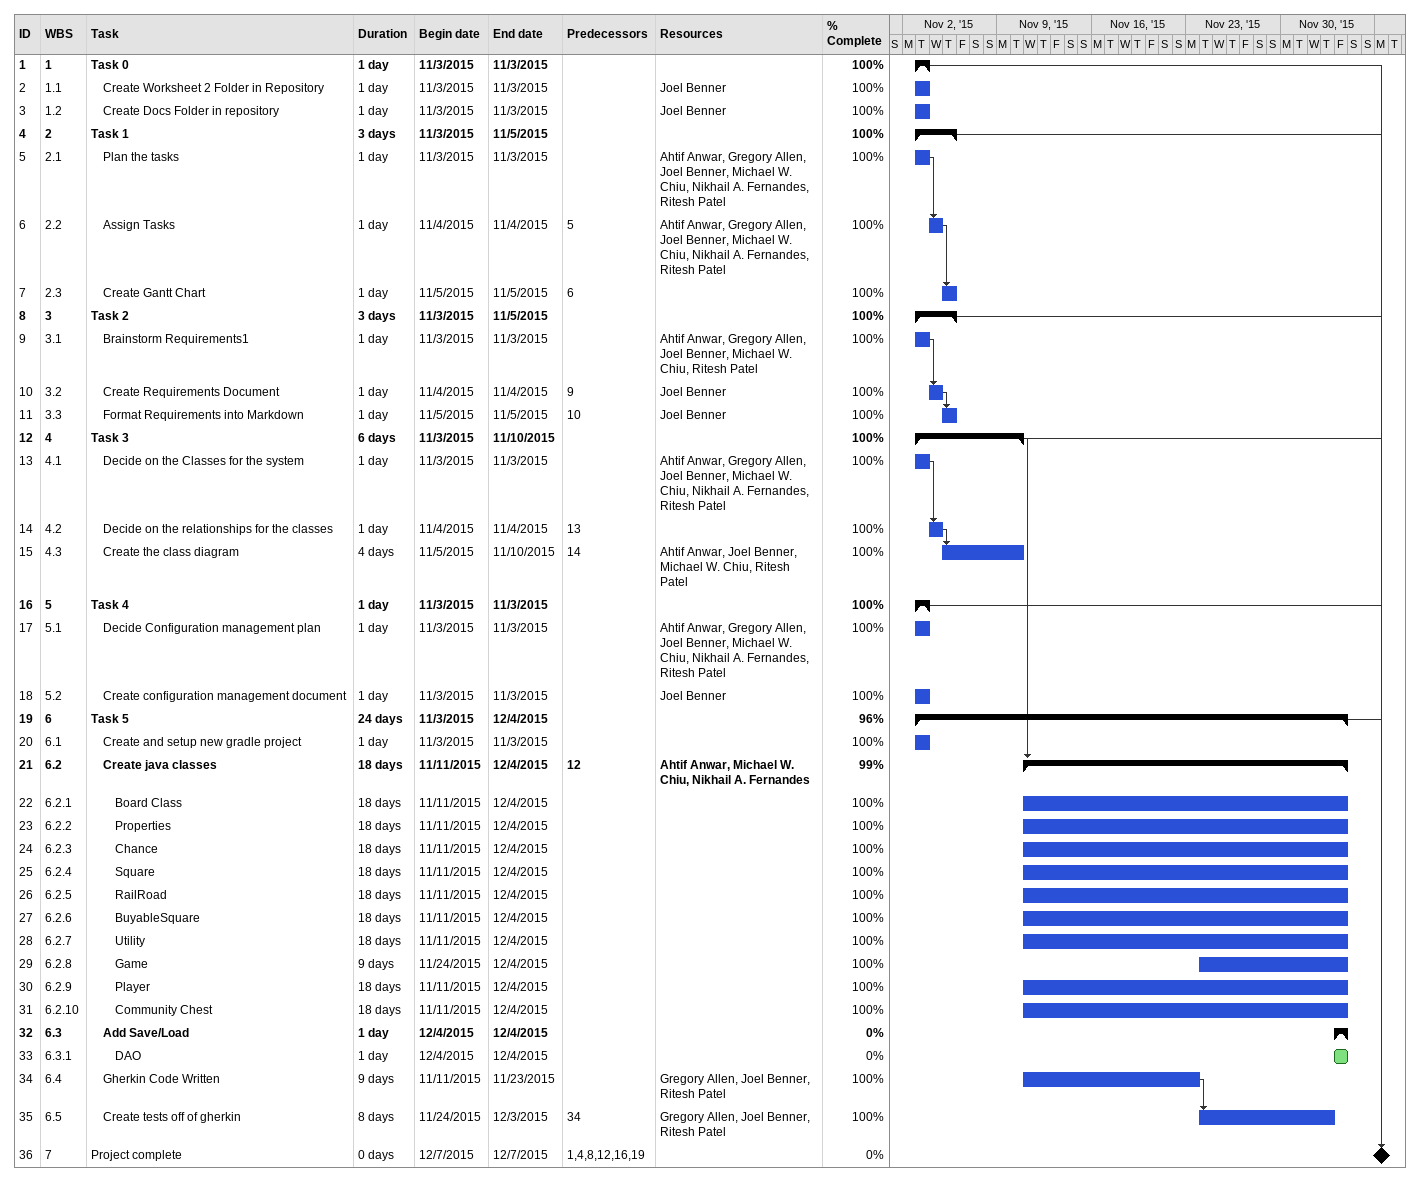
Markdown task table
| ID | WBS | Task | Duration | Start | Finish | Predecessors | Resources | % complete |
|---|---|---|---|---|---|---|---|---|
| 1 | 1 | **Task 0** | 1d | 2015-11-03 | 2015-11-03 |  |  | 100 |
| 2 | 1.1 | Create Worksheet 2 Folder in Repository | 1d | 2015-11-03 | 2015-11-03 |  | Joel Benner | 100 |
| 3 | 1.2 | Create Docs Folder in repository | 1d | 2015-11-03 | 2015-11-03 |  | Joel Benner | 100 |
| 4 | 2 | **Task 1** | 3d | 2015-11-03 | 2015-11-05 |  |  | 100 |
| 5 | 2.1 | Plan the tasks | 1d | 2015-11-03 | 2015-11-03 |  | Ahtif Anwar, Gregory Allen, Joel Benner, Michael W. Chiu, Nikhail A. Fernandes, Ritesh Patel | 100 |
| 6 | 2.2 | Assign Tasks | 1d | 2015-11-04 | 2015-11-04 | 5 | Ahtif Anwar, Gregory Allen, Joel Benner, Michael W. Chiu, Nikhail A. Fernandes, Ritesh Patel | 100 |
| 7 | 2.3 | Create Gantt Chart | 1d | 2015-11-05 | 2015-11-05 | 6 |  | 100 |
| 8 | 3 | **Task 2** | 3d | 2015-11-03 | 2015-11-05 |  |  | 100 |
| 9 | 3.1 | Brainstorm Requirements1 | 1d | 2015-11-03 | 2015-11-03 |  | Ahtif Anwar, Gregory Allen, Joel Benner, Michael W. Chiu, Ritesh Patel | 100 |
| 10 | 3.2 | Create Requirements Document | 1d | 2015-11-04 | 2015-11-04 | 9 | Joel Benner | 100 |
| 11 | 3.3 | Format Requirements into Markdown | 1d | 2015-11-05 | 2015-11-05 | 10 | Joel Benner | 100 |
| 12 | 4 | **Task 3** | 6d | 2015-11-03 | 2015-11-10 |  |  | 100 |
| 13 | 4.1 | Decide on the Classes for the system | 1d | 2015-11-03 | 2015-11-03 |  | Ahtif Anwar, Gregory Allen, Joel Benner, Michael W. Chiu, Nikhail A. Fernandes, Ritesh Patel | 100 |
| 14 | 4.2 | Decide on the relationships for the classes | 1d | 2015-11-04 | 2015-11-04 | 13 |  | 100 |
| 15 | 4.3 | Create the class diagram | 4d | 2015-11-05 | 2015-11-10 | 14 | Ahtif Anwar, Joel Benner, Michael W. Chiu, Ritesh Patel | 100 |
| 16 | 5 | **Task 4** | 1d | 2015-11-03 | 2015-11-03 |  |  | 100 |
| 17 | 5.1 | Decide Configuration management plan | 1d | 2015-11-03 | 2015-11-03 |  | Ahtif Anwar, Gregory Allen, Joel Benner, Michael W. Chiu, Nikhail A. Fernandes, Ritesh Patel | 100 |
| 18 | 5.2 | Create configuration management document | 1d | 2015-11-03 | 2015-11-03 |  | Joel Benner | 100 |
| 19 | 6 | **Task 5** | 24d | 2015-11-03 | 2015-12-04 |  |  | 96 |
| 20 | 6.1 | Create and setup new gradle project | 1d | 2015-11-03 | 2015-11-03 |  |  | 100 |
| 21 | 6.2 | **Create java classes** | 18d | 2015-11-11 | 2015-12-04 | 12 | Ahtif Anwar, Michael W. Chiu, Nikhail A. Fernandes | 99 |
| 22 | 6.2.1 | Board Class | 18d | 2015-11-11 | 2015-12-04 |  |  | 100 |
| 23 | 6.2.2 | Properties | 18d | 2015-11-11 | 2015-12-04 |  |  | 100 |
| 24 | 6.2.3 | Chance | 18d | 2015-11-11 | 2015-12-04 |  |  | 100 |
| 25 | 6.2.4 | Square | 18d | 2015-11-11 | 2015-12-04 |  |  | 100 |
| 26 | 6.2.5 | RailRoad | 18d | 2015-11-11 | 2015-12-04 |  |  | 100 |
| 27 | 6.2.6 | BuyableSquare | 18d | 2015-11-11 | 2015-12-04 |  |  | 100 |
| 28 | 6.2.7 | Utility | 18d | 2015-11-11 | 2015-12-04 |  |  | 100 |
| 29 | 6.2.8 | Game | 9d | 2015-11-24 | 2015-12-04 |  |  | 100 |
| 30 | 6.2.9 | Player | 18d | 2015-11-11 | 2015-12-04 |  |  | 100 |
| 31 | 6.2.10 | Community Chest | 18d | 2015-11-11 | 2015-12-04 |  |  | 100 |
| 32 | 6.3 | **Add Save/Load** | 1d | 2015-12-04 | 2015-12-04 |  |  | 0 |
| 33 | 6.3.1 | DAO | 1d | 2015-12-04 | 2015-12-04 |  |  | 0 |
| 34 | 6.4 | Gherkin Code Written | 9d | 2015-11-11 | 2015-11-23 |  | Gregory Allen, Joel Benner, Ritesh Patel | 100 |
| 35 | 6.5 | Create tests off of gherkin | 8d | 2015-11-24 | 2015-12-03 | 34 | Gregory Allen, Joel Benner, Ritesh Patel | 100 |
| 36 | 7 | Project complete | 0d | 2015-12-07 | 2015-12-07 | 1, 4, 8, 12, 16, 19 |  | 0 |
